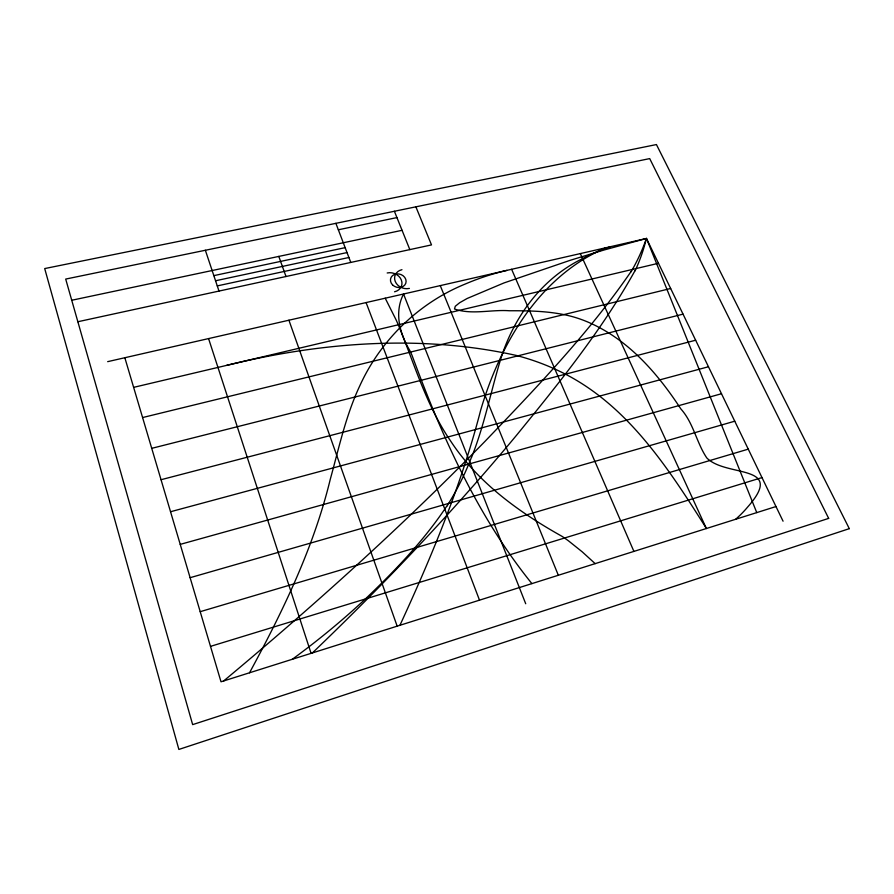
<?xml version="1.0" encoding="UTF-8"?>
<svg xmlns="http://www.w3.org/2000/svg" width="894" height="894" viewBox="0 0 894 894"><rect width="100%" height="100%" fill="white"/><g stroke="black" fill="none" stroke-linecap="round" stroke-linejoin="round"><path stroke-width="1.34" d="M471.574 457.303C484.179 425.902 490.571 392.567 500.338 360.282C513.156 318.063 540.87 279.554 580.91 259.45A251.739 209.442 39.9 0 1 610.423 246.71M399.942 625.275C432.059 555.565 461.516 484.503 480.715 410.033C500.305 343.374 539.406 276.168 605.92 247.739M634.986 270.714C602.232 329.618 559.588 382.364 517.168 434.495C453.426 511.379 384.465 583.804 312.419 652.911M249.527 672.78C282.85 611.228 313.716 547.597 330.288 479.24C339.027 447.648 345.9 415.174 360.003 385.381C380.81 339.888 418.873 302.876 465.327 284.001A291.835 257.014 40.2 0 1 506.954 270.368M630.941 271.698C588.654 333.261 536.623 387.448 485.096 441.256C402.49 525.918 314.52 605.216 223.69 680.937M446.62 506.35C423.801 540.669 395.114 570.663 365.344 598.98A794.788 598.779 -6.6 0 1 292.293 659.28M735.728 519.246L740.4 514.899A161.322 136.871 33.8 0 0 747.63 507.066C786.206 463.416 726.051 477.72 706.763 457.896C696.426 442.541 693.565 423.052 680.837 408.893C657.381 373.033 627.845 338.982 587.526 321.907A109.37 94.753 30.7 0 0 573.177 316.845C552.447 311.078 530.69 310.687 509.323 310.754C491.264 309.391 471.719 315.09 454.498 308.989L455.281 306.273L459.628 302.742L467.104 298.507L503.892 282.973L570.372 260.243L603.886 250.052L646.485 238.463L783.066 521.202M775.981 506.54L221.008 681.787L124.836 357.734M210.503 646.373L761.99 477.586M200.2 611.686L748.256 449.146M190.12 577.692L734.756 421.197M180.23 544.379L721.492 393.74M170.542 511.737L708.45 366.752M161.043 479.72L695.644 340.223M226.618 365.378C321.214 342.044 422.326 334.144 518.006 355.823M151.723 448.341L683.038 314.14M142.593 417.554L670.656 288.494M133.631 387.359L658.476 263.272M107.671 361.657L646.485 238.463L756.76 512.608M77.845 321.739L431.5 244.9L415.878 206.827M215.555 280.761L347.028 252.566M217.276 285.901L348.906 257.494M213.845 275.631L345.151 247.649M71.732 300.261L402.065 230.317M338.345 229.78L396.936 217.588M595.169 563.633L582.195 551.81L568.562 540.904A174.263 164.686 52.6 0 0 562.225 536.456C519.079 512.318 477.597 482.536 450.263 440.474C426.561 405.787 414.727 365.02 398.981 326.489A315.537 275.911 -5.5 0 0 396.02 319.706L385.213 298.205M531.896 583.614C477.374 516.129 441.871 436.328 412.089 355.521A197.406 176.185 3.4 0 0 409.731 350.347C399.629 333.518 394.098 312.464 403.54 294.014L525.717 603.752M706.439 528.499C668.634 468.713 628.035 405.273 562.617 372.731A220.304 203.43 34.9 0 0 517.984 355.901M580.318 253.594L706.383 528.51M511.625 269.295L633.902 551.397M440.261 285.611L558.337 575.267M394.399 211.263L409.821 249.605M335.887 223.332L350.783 262.434M366.082 302.574L479.497 600.153M278.805 256.41L286.002 276.514M288.918 320.22L397.159 626.158M205.363 250.264L218.996 291.064M208.57 338.591L311.078 653.335M635.109 270.77A261.037 209.934 16.5 0 0 646.396 238.43A284.985 227.11 15.6 0 1 631.075 271.765M387.191 272.972A11.264 9.543 16.8 0 1 401.35 280.023A11.264 9.543 16.8 0 1 394.567 291.779M409.385 288.416A11.209 9.476 17.7 0 1 395.226 281.398A11.209 9.476 17.7 0 1 401.954 269.686M471.473 457.259A342.815 295.523 0.1 0 1 446.754 506.429M849.3 528.656L178.867 749.44L44.7 268.569L656.431 144.56L849.3 528.656M828.66 518.386L192.657 724.621L65.698 279.073L649.703 158.596L828.66 518.386M392.522 284.851A7.945 6.727 17.3 0 0 405.764 283.331A7.945 6.727 17.3 0 0 396.523 273.922A7.945 6.727 17.3 0 0 392.522 284.851"/></g></svg>
